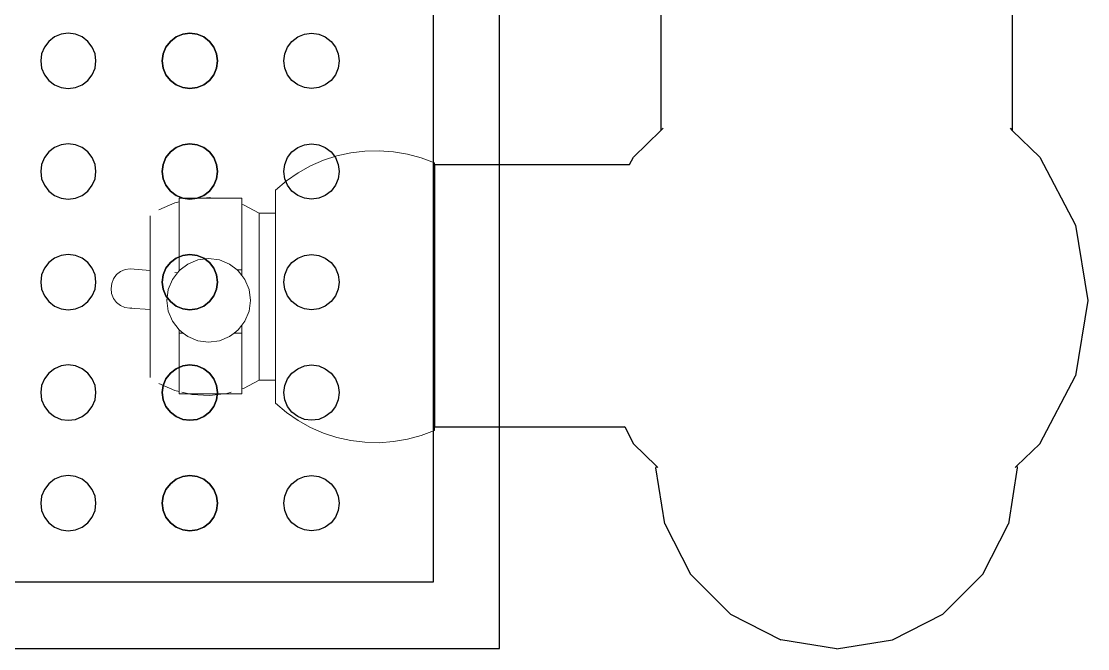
# Model space of a CAD drawing. Header units: millimetres. Extents: x 2562 to 7288, y 778 to 5635.
# Drawn here: x 5981.21 to 6000.51, y 1587.64 to 1598.99 of the extents above; entities that cross this region are included whole.
import ezdxf

# ---------------------------------------------------------------- set-up
doc = ezdxf.new("R2010")
doc.units = ezdxf.units.MM
for name, color, linetype in [('0-gnl-gor3', 252, 'Continuous'), ('2-tef-sabit', 251, 'Continuous'), ('IB- Bar Equipment', 7, 'Continuous')]:
    doc.layers.add(name, color=color, linetype=linetype)

# ---------------------------------------------------------------- blocks, each defined once
blk = doc.blocks.new('drip')
for p, q in [((68116.2, 2452.34), (68115.16, 2451.54)), ((68117.4, 2452.84), (68116.2, 2452.34)), ((68118.7, 2453.01), (68117.4, 2452.84)), ((68119.99, 2452.84), (68118.7, 2453.01)), ((68121.2, 2452.34), (68119.99, 2452.84)), ((68122.23, 2451.54), (68121.2, 2452.34)), ((68136.2, 2452.34), (68135.16, 2451.54)), ((68137.4, 2452.84), (68136.2, 2452.34)), ((68138.7, 2453.01), (68137.4, 2452.84)), ((68139.99, 2452.84), (68138.7, 2453.01)), ((68141.2, 2452.34), (68139.99, 2452.84)), ((68142.23, 2451.54), (68141.2, 2452.34)), ((68156.2, 2452.34), (68155.16, 2451.54)), ((68157.4, 2452.84), (68156.2, 2452.34)), ((68158.7, 2453.01), (68157.4, 2452.84)), ((68159.99, 2452.84), (68158.7, 2453.01)), ((68161.2, 2452.34), (68159.99, 2452.84)), ((68162.23, 2451.54), (68161.2, 2452.34)), ((68176.2, 2452.34), (68175.16, 2451.54)), ((68177.4, 2452.84), (68176.2, 2452.34)), ((68178.7, 2453.01), (68177.4, 2452.84)), ((68179.99, 2452.84), (68178.7, 2453.01)), ((68181.2, 2452.34), (68179.99, 2452.84)), ((68182.23, 2451.54), (68181.2, 2452.34)), ((68196.2, 2452.34), (68195.16, 2451.54)), ((68197.4, 2452.84), (68196.2, 2452.34)), ((68198.7, 2453.01), (68197.4, 2452.84)), ((68199.99, 2452.84), (68198.7, 2453.01)), ((68201.2, 2452.34), (68199.99, 2452.84)), ((68202.23, 2451.54), (68201.2, 2452.34)), ((68114.37, 2450.51), (68113.87, 2449.3)), ((68115.16, 2451.54), (68114.37, 2450.51)), ((68123.03, 2450.51), (68122.23, 2451.54)), ((68123.53, 2449.3), (68123.03, 2450.51)), ((68134.37, 2450.51), (68133.87, 2449.3)), ((68135.16, 2451.54), (68134.37, 2450.51)), ((68143.03, 2450.51), (68142.23, 2451.54)), ((68143.53, 2449.3), (68143.03, 2450.51)), ((68154.37, 2450.51), (68153.87, 2449.3)), ((68155.16, 2451.54), (68154.37, 2450.51)), ((68163.03, 2450.51), (68162.23, 2451.54)), ((68163.53, 2449.3), (68163.03, 2450.51)), ((68174.37, 2450.51), (68173.87, 2449.3)), ((68175.16, 2451.54), (68174.37, 2450.51)), ((68183.03, 2450.51), (68182.23, 2451.54)), ((68183.53, 2449.3), (68183.03, 2450.51)), ((68194.37, 2450.51), (68193.87, 2449.3)), ((68195.16, 2451.54), (68194.37, 2450.51)), ((68203.03, 2450.51), (68202.23, 2451.54)), ((68203.53, 2449.3), (68203.03, 2450.51)), ((68113.87, 2449.3), (68113.7, 2448.01)), ((68123.7, 2448.01), (68123.53, 2449.3)), ((68133.87, 2449.3), (68133.7, 2448.01)), ((68143.7, 2448.01), (68143.53, 2449.3)), ((68153.87, 2449.3), (68153.7, 2448.01)), ((68163.7, 2448.01), (68163.53, 2449.3)), ((68173.87, 2449.3), (68173.7, 2448.01)), ((68183.7, 2448.01), (68183.53, 2449.3)), ((68193.87, 2449.3), (68193.7, 2448.01)), ((68203.7, 2448.01), (68203.53, 2449.3)), ((68113.7, 2448.01), (68113.87, 2446.71)), ((68113.87, 2446.71), (68114.37, 2445.51)), ((68123.03, 2445.51), (68123.53, 2446.71)), ((68123.53, 2446.71), (68123.7, 2448.01)), ((68133.7, 2448.01), (68133.87, 2446.71)), ((68133.87, 2446.71), (68134.37, 2445.51)), ((68143.03, 2445.51), (68143.53, 2446.71)), ((68143.53, 2446.71), (68143.7, 2448.01)), ((68153.7, 2448.01), (68153.87, 2446.71)), ((68153.87, 2446.71), (68154.37, 2445.51)), ((68163.03, 2445.51), (68163.53, 2446.71)), ((68163.53, 2446.71), (68163.7, 2448.01)), ((68173.7, 2448.01), (68173.87, 2446.71)), ((68173.87, 2446.71), (68174.37, 2445.51)), ((68183.03, 2445.51), (68183.53, 2446.71)), ((68183.53, 2446.71), (68183.7, 2448.01)), ((68193.7, 2448.01), (68193.87, 2446.71)), ((68193.87, 2446.71), (68194.37, 2445.51)), ((68203.03, 2445.51), (68203.53, 2446.71)), ((68203.53, 2446.71), (68203.7, 2448.01)), ((68114.37, 2445.51), (68115.16, 2444.47)), ((68122.23, 2444.47), (68123.03, 2445.51)), ((68134.37, 2445.51), (68135.16, 2444.47)), ((68142.23, 2444.47), (68143.03, 2445.51)), ((68154.37, 2445.51), (68155.16, 2444.47)), ((68162.23, 2444.47), (68163.03, 2445.51)), ((68174.37, 2445.51), (68175.16, 2444.47)), ((68182.23, 2444.47), (68183.03, 2445.51)), ((68194.37, 2445.51), (68195.16, 2444.47)), ((68202.23, 2444.47), (68203.03, 2445.51)), ((68115.16, 2444.47), (68116.2, 2443.68)), ((68116.2, 2443.68), (68117.4, 2443.18)), ((68117.4, 2443.18), (68118.7, 2443.01)), ((68118.7, 2443.01), (68119.99, 2443.18)), ((68119.99, 2443.18), (68121.2, 2443.68)), ((68121.2, 2443.68), (68122.23, 2444.47)), ((68135.16, 2444.47), (68136.2, 2443.68)), ((68136.2, 2443.68), (68137.4, 2443.18)), ((68137.4, 2443.18), (68138.7, 2443.01)), ((68138.7, 2443.01), (68139.99, 2443.18)), ((68139.99, 2443.18), (68141.2, 2443.68)), ((68141.2, 2443.68), (68142.23, 2444.47)), ((68155.16, 2444.47), (68156.2, 2443.68)), ((68156.2, 2443.68), (68157.4, 2443.18)), ((68157.4, 2443.18), (68158.7, 2443.01)), ((68158.7, 2443.01), (68159.99, 2443.18)), ((68159.99, 2443.18), (68161.2, 2443.68)), ((68161.2, 2443.68), (68162.23, 2444.47)), ((68175.16, 2444.47), (68176.2, 2443.68)), ((68176.2, 2443.68), (68177.4, 2443.18)), ((68177.4, 2443.18), (68178.7, 2443.01)), ((68178.7, 2443.01), (68179.99, 2443.18)), ((68179.99, 2443.18), (68181.2, 2443.68)), ((68181.2, 2443.68), (68182.23, 2444.47)), ((68195.16, 2444.47), (68196.2, 2443.68)), ((68196.2, 2443.68), (68197.4, 2443.18)), ((68197.4, 2443.18), (68198.7, 2443.01)), ((68198.7, 2443.01), (68199.99, 2443.18)), ((68199.99, 2443.18), (68201.2, 2443.68)), ((68201.2, 2443.68), (68202.23, 2444.47)), ((68118.7, 2431.01), (68117.4, 2430.84)), ((68117.4, 2430.84), (68118.7, 2431.01)), ((68119.99, 2430.84), (68118.7, 2431.01)), ((68118.7, 2431.01), (68119.99, 2430.84)), ((68138.7, 2431.01), (68137.4, 2430.84)), ((68137.4, 2430.84), (68138.7, 2431.01)), ((68139.99, 2430.84), (68138.7, 2431.01)), ((68138.7, 2431.01), (68139.99, 2430.84)), ((68158.7, 2431.01), (68157.4, 2430.84)), ((68157.4, 2430.84), (68158.7, 2431.01)), ((68159.99, 2430.84), (68158.7, 2431.01)), ((68158.7, 2431.01), (68159.99, 2430.84)), ((68178.7, 2431.01), (68177.4, 2430.84)), ((68177.4, 2430.84), (68178.7, 2431.01)), ((68179.99, 2430.84), (68178.7, 2431.01)), ((68178.7, 2431.01), (68179.99, 2430.84)), ((68198.7, 2431.01), (68197.4, 2430.84)), ((68197.4, 2430.84), (68198.7, 2431.01)), ((68199.99, 2430.84), (68198.7, 2431.01)), ((68198.7, 2431.01), (68199.99, 2430.84)), ((68115.16, 2429.54), (68114.37, 2428.51)), ((68114.37, 2428.51), (68115.16, 2429.54)), ((68116.2, 2430.34), (68115.16, 2429.54)), ((68115.16, 2429.54), (68116.2, 2430.34)), ((68117.4, 2430.84), (68116.2, 2430.34)), ((68116.2, 2430.34), (68117.4, 2430.84)), ((68121.2, 2430.34), (68119.99, 2430.84)), ((68119.99, 2430.84), (68121.2, 2430.34)), ((68122.23, 2429.54), (68121.2, 2430.34)), ((68121.2, 2430.34), (68122.23, 2429.54)), ((68123.03, 2428.51), (68122.23, 2429.54)), ((68122.23, 2429.54), (68123.03, 2428.51)), ((68135.16, 2429.54), (68134.37, 2428.51)), ((68134.37, 2428.51), (68135.16, 2429.54)), ((68136.2, 2430.34), (68135.16, 2429.54)), ((68135.16, 2429.54), (68136.2, 2430.34)), ((68137.4, 2430.84), (68136.2, 2430.34)), ((68136.2, 2430.34), (68137.4, 2430.84)), ((68141.2, 2430.34), (68139.99, 2430.84)), ((68139.99, 2430.84), (68141.2, 2430.34)), ((68142.23, 2429.54), (68141.2, 2430.34)), ((68141.2, 2430.34), (68142.23, 2429.54)), ((68143.03, 2428.51), (68142.23, 2429.54)), ((68142.23, 2429.54), (68143.03, 2428.51)), ((68155.16, 2429.54), (68154.37, 2428.51)), ((68154.37, 2428.51), (68155.16, 2429.54)), ((68156.2, 2430.34), (68155.16, 2429.54)), ((68155.16, 2429.54), (68156.2, 2430.34)), ((68157.4, 2430.84), (68156.2, 2430.34)), ((68156.2, 2430.34), (68157.4, 2430.84)), ((68161.2, 2430.34), (68159.99, 2430.84)), ((68159.99, 2430.84), (68161.2, 2430.34)), ((68162.23, 2429.54), (68161.2, 2430.34)), ((68161.2, 2430.34), (68162.23, 2429.54)), ((68163.03, 2428.51), (68162.23, 2429.54)), ((68162.23, 2429.54), (68163.03, 2428.51)), ((68175.16, 2429.54), (68174.37, 2428.51)), ((68174.37, 2428.51), (68175.16, 2429.54)), ((68176.2, 2430.34), (68175.16, 2429.54)), ((68175.16, 2429.54), (68176.2, 2430.34)), ((68177.4, 2430.84), (68176.2, 2430.34)), ((68176.2, 2430.34), (68177.4, 2430.84)), ((68181.2, 2430.34), (68179.99, 2430.84)), ((68179.99, 2430.84), (68181.2, 2430.34)), ((68182.23, 2429.54), (68181.2, 2430.34)), ((68181.2, 2430.34), (68182.23, 2429.54)), ((68183.03, 2428.51), (68182.23, 2429.54)), ((68182.23, 2429.54), (68183.03, 2428.51)), ((68195.16, 2429.54), (68194.37, 2428.51)), ((68194.37, 2428.51), (68195.16, 2429.54)), ((68196.2, 2430.34), (68195.16, 2429.54)), ((68195.16, 2429.54), (68196.2, 2430.34)), ((68197.4, 2430.84), (68196.2, 2430.34)), ((68196.2, 2430.34), (68197.4, 2430.84)), ((68201.2, 2430.34), (68199.99, 2430.84)), ((68199.99, 2430.84), (68201.2, 2430.34)), ((68202.23, 2429.54), (68201.2, 2430.34)), ((68201.2, 2430.34), (68202.23, 2429.54)), ((68203.03, 2428.51), (68202.23, 2429.54)), ((68202.23, 2429.54), (68203.03, 2428.51)), ((68113.87, 2427.3), (68113.7, 2426.01)), ((68113.7, 2426.01), (68113.87, 2427.3)), ((68114.37, 2428.51), (68113.87, 2427.3)), ((68113.87, 2427.3), (68114.37, 2428.51)), ((68123.53, 2427.3), (68123.03, 2428.51)), ((68123.03, 2428.51), (68123.53, 2427.3)), ((68123.7, 2426.01), (68123.53, 2427.3)), ((68123.53, 2427.3), (68123.7, 2426.01)), ((68133.87, 2427.3), (68133.7, 2426.01)), ((68133.7, 2426.01), (68133.87, 2427.3)), ((68134.37, 2428.51), (68133.87, 2427.3)), ((68133.87, 2427.3), (68134.37, 2428.51)), ((68143.53, 2427.3), (68143.03, 2428.51)), ((68143.03, 2428.51), (68143.53, 2427.3)), ((68143.7, 2426.01), (68143.53, 2427.3)), ((68143.53, 2427.3), (68143.7, 2426.01)), ((68153.87, 2427.3), (68153.7, 2426.01)), ((68153.7, 2426.01), (68153.87, 2427.3)), ((68154.37, 2428.51), (68153.87, 2427.3)), ((68153.87, 2427.3), (68154.37, 2428.51)), ((68163.53, 2427.3), (68163.03, 2428.51)), ((68163.03, 2428.51), (68163.53, 2427.3)), ((68163.7, 2426.01), (68163.53, 2427.3)), ((68163.53, 2427.3), (68163.7, 2426.01)), ((68173.87, 2427.3), (68173.7, 2426.01)), ((68173.7, 2426.01), (68173.87, 2427.3)), ((68174.37, 2428.51), (68173.87, 2427.3)), ((68173.87, 2427.3), (68174.37, 2428.51)), ((68183.53, 2427.3), (68183.03, 2428.51)), ((68183.03, 2428.51), (68183.53, 2427.3)), ((68183.7, 2426.01), (68183.53, 2427.3)), ((68183.53, 2427.3), (68183.7, 2426.01)), ((68193.87, 2427.3), (68193.7, 2426.01)), ((68193.7, 2426.01), (68193.87, 2427.3)), ((68194.37, 2428.51), (68193.87, 2427.3)), ((68193.87, 2427.3), (68194.37, 2428.51)), ((68203.53, 2427.3), (68203.03, 2428.51)), ((68203.03, 2428.51), (68203.53, 2427.3)), ((68203.7, 2426.01), (68203.53, 2427.3)), ((68203.53, 2427.3), (68203.7, 2426.01)), ((68113.7, 2426.01), (68113.87, 2424.71)), ((68113.87, 2424.71), (68113.7, 2426.01)), ((68123.53, 2424.71), (68123.7, 2426.01)), ((68123.7, 2426.01), (68123.53, 2424.71)), ((68133.7, 2426.01), (68133.87, 2424.71)), ((68133.87, 2424.71), (68133.7, 2426.01)), ((68143.53, 2424.71), (68143.7, 2426.01)), ((68143.7, 2426.01), (68143.53, 2424.71)), ((68153.7, 2426.01), (68153.87, 2424.71)), ((68153.87, 2424.71), (68153.7, 2426.01)), ((68163.53, 2424.71), (68163.7, 2426.01)), ((68163.7, 2426.01), (68163.53, 2424.71)), ((68173.7, 2426.01), (68173.87, 2424.71)), ((68173.87, 2424.71), (68173.7, 2426.01)), ((68183.53, 2424.71), (68183.7, 2426.01)), ((68183.7, 2426.01), (68183.53, 2424.71)), ((68193.7, 2426.01), (68193.87, 2424.71)), ((68193.87, 2424.71), (68193.7, 2426.01)), ((68203.53, 2424.71), (68203.7, 2426.01)), ((68203.7, 2426.01), (68203.53, 2424.71)), ((68113.87, 2424.71), (68114.37, 2423.51)), ((68114.37, 2423.51), (68113.87, 2424.71)), ((68114.37, 2423.51), (68115.16, 2422.47)), ((68115.16, 2422.47), (68114.37, 2423.51)), ((68122.23, 2422.47), (68123.03, 2423.51)), ((68123.03, 2423.51), (68122.23, 2422.47)), ((68123.03, 2423.51), (68123.53, 2424.71)), ((68123.53, 2424.71), (68123.03, 2423.51)), ((68133.87, 2424.71), (68134.37, 2423.51)), ((68134.37, 2423.51), (68133.87, 2424.71)), ((68134.37, 2423.51), (68135.16, 2422.47)), ((68135.16, 2422.47), (68134.37, 2423.51)), ((68142.23, 2422.47), (68143.03, 2423.51)), ((68143.03, 2423.51), (68142.23, 2422.47)), ((68143.03, 2423.51), (68143.53, 2424.71)), ((68143.53, 2424.71), (68143.03, 2423.51)), ((68153.87, 2424.71), (68154.37, 2423.51)), ((68154.37, 2423.51), (68153.87, 2424.71)), ((68154.37, 2423.51), (68155.16, 2422.47)), ((68155.16, 2422.47), (68154.37, 2423.51)), ((68162.23, 2422.47), (68163.03, 2423.51)), ((68163.03, 2423.51), (68162.23, 2422.47)), ((68163.03, 2423.51), (68163.53, 2424.71)), ((68163.53, 2424.71), (68163.03, 2423.51)), ((68173.87, 2424.71), (68174.37, 2423.51)), ((68174.37, 2423.51), (68173.87, 2424.71)), ((68174.37, 2423.51), (68175.16, 2422.47)), ((68175.16, 2422.47), (68174.37, 2423.51)), ((68182.23, 2422.47), (68183.03, 2423.51)), ((68183.03, 2423.51), (68182.23, 2422.47)), ((68183.03, 2423.51), (68183.53, 2424.71)), ((68183.53, 2424.71), (68183.03, 2423.51)), ((68193.87, 2424.71), (68194.37, 2423.51)), ((68194.37, 2423.51), (68193.87, 2424.71)), ((68194.37, 2423.51), (68195.16, 2422.47)), ((68195.16, 2422.47), (68194.37, 2423.51)), ((68202.23, 2422.47), (68203.03, 2423.51)), ((68203.03, 2423.51), (68202.23, 2422.47)), ((68203.03, 2423.51), (68203.53, 2424.71)), ((68203.53, 2424.71), (68203.03, 2423.51)), ((68115.16, 2422.47), (68116.2, 2421.68)), ((68116.2, 2421.68), (68115.16, 2422.47)), ((68116.2, 2421.68), (68117.4, 2421.18)), ((68117.4, 2421.18), (68116.2, 2421.68)), ((68119.99, 2421.18), (68121.2, 2421.68)), ((68121.2, 2421.68), (68119.99, 2421.18)), ((68121.2, 2421.68), (68122.23, 2422.47)), ((68122.23, 2422.47), (68121.2, 2421.68)), ((68135.16, 2422.47), (68136.2, 2421.68)), ((68136.2, 2421.68), (68135.16, 2422.47)), ((68136.2, 2421.68), (68137.4, 2421.18)), ((68137.4, 2421.18), (68136.2, 2421.68)), ((68139.99, 2421.18), (68141.2, 2421.68)), ((68141.2, 2421.68), (68139.99, 2421.18)), ((68141.2, 2421.68), (68142.23, 2422.47)), ((68142.23, 2422.47), (68141.2, 2421.68)), ((68155.16, 2422.47), (68156.2, 2421.68)), ((68156.2, 2421.68), (68155.16, 2422.47)), ((68156.2, 2421.68), (68157.4, 2421.18)), ((68157.4, 2421.18), (68156.2, 2421.68)), ((68159.99, 2421.18), (68161.2, 2421.68)), ((68161.2, 2421.68), (68159.99, 2421.18)), ((68161.2, 2421.68), (68162.23, 2422.47)), ((68162.23, 2422.47), (68161.2, 2421.68)), ((68175.16, 2422.47), (68176.2, 2421.68)), ((68176.2, 2421.68), (68175.16, 2422.47)), ((68176.2, 2421.68), (68177.4, 2421.18)), ((68177.4, 2421.18), (68176.2, 2421.68)), ((68179.99, 2421.18), (68181.2, 2421.68)), ((68181.2, 2421.68), (68179.99, 2421.18)), ((68181.2, 2421.68), (68182.23, 2422.47)), ((68182.23, 2422.47), (68181.2, 2421.68)), ((68195.16, 2422.47), (68196.2, 2421.68)), ((68196.2, 2421.68), (68195.16, 2422.47)), ((68196.2, 2421.68), (68197.4, 2421.18)), ((68197.4, 2421.18), (68196.2, 2421.68)), ((68199.99, 2421.18), (68201.2, 2421.68)), ((68201.2, 2421.68), (68199.99, 2421.18)), ((68201.2, 2421.68), (68202.23, 2422.47)), ((68202.23, 2422.47), (68201.2, 2421.68)), ((68117.4, 2421.18), (68118.7, 2421.01)), ((68118.7, 2421.01), (68117.4, 2421.18)), ((68118.7, 2421.01), (68119.99, 2421.18)), ((68119.99, 2421.18), (68118.7, 2421.01)), ((68137.4, 2421.18), (68138.7, 2421.01)), ((68138.7, 2421.01), (68137.4, 2421.18)), ((68138.7, 2421.01), (68139.99, 2421.18)), ((68139.99, 2421.18), (68138.7, 2421.01)), ((68157.4, 2421.18), (68158.7, 2421.01)), ((68158.7, 2421.01), (68157.4, 2421.18)), ((68158.7, 2421.01), (68159.99, 2421.18)), ((68159.99, 2421.18), (68158.7, 2421.01)), ((68177.4, 2421.18), (68178.7, 2421.01)), ((68178.7, 2421.01), (68177.4, 2421.18)), ((68178.7, 2421.01), (68179.99, 2421.18)), ((68179.99, 2421.18), (68178.7, 2421.01)), ((68197.4, 2421.18), (68198.7, 2421.01)), ((68198.7, 2421.01), (68197.4, 2421.18)), ((68198.7, 2421.01), (68199.99, 2421.18)), ((68199.99, 2421.18), (68198.7, 2421.01)), ((68115.16, 2407.54), (68116.2, 2408.34)), ((68116.2, 2408.34), (68117.4, 2408.84)), ((68117.4, 2408.84), (68118.7, 2409.01)), ((68118.7, 2409.01), (68119.99, 2408.84)), ((68119.99, 2408.84), (68121.2, 2408.34)), ((68121.2, 2408.34), (68122.23, 2407.54)), ((68135.16, 2407.54), (68136.2, 2408.34)), ((68136.2, 2408.34), (68137.4, 2408.84)), ((68137.4, 2408.84), (68138.7, 2409.01)), ((68138.7, 2409.01), (68139.99, 2408.84)), ((68139.99, 2408.84), (68141.2, 2408.34)), ((68141.2, 2408.34), (68142.23, 2407.54)), ((68155.16, 2407.54), (68156.2, 2408.34)), ((68156.2, 2408.34), (68157.4, 2408.84)), ((68157.4, 2408.84), (68158.7, 2409.01)), ((68158.7, 2409.01), (68159.99, 2408.84)), ((68159.99, 2408.84), (68161.2, 2408.34)), ((68161.2, 2408.34), (68162.23, 2407.54)), ((68175.16, 2407.54), (68176.2, 2408.34)), ((68176.2, 2408.34), (68177.4, 2408.84)), ((68177.4, 2408.84), (68178.7, 2409.01)), ((68178.7, 2409.01), (68179.99, 2408.84)), ((68179.99, 2408.84), (68181.2, 2408.34)), ((68181.2, 2408.34), (68182.23, 2407.54)), ((68195.16, 2407.54), (68196.2, 2408.34)), ((68196.2, 2408.34), (68197.4, 2408.84)), ((68197.4, 2408.84), (68198.7, 2409.01)), ((68198.7, 2409.01), (68199.99, 2408.84)), ((68199.99, 2408.84), (68201.2, 2408.34)), ((68201.2, 2408.34), (68202.23, 2407.54)), ((68113.87, 2405.3), (68114.37, 2406.51)), ((68114.37, 2406.51), (68115.16, 2407.54)), ((68122.23, 2407.54), (68123.03, 2406.51)), ((68123.03, 2406.51), (68123.53, 2405.3)), ((68133.87, 2405.3), (68134.37, 2406.51)), ((68134.37, 2406.51), (68135.16, 2407.54)), ((68142.23, 2407.54), (68143.03, 2406.51)), ((68143.03, 2406.51), (68143.53, 2405.3)), ((68153.87, 2405.3), (68154.37, 2406.51)), ((68154.37, 2406.51), (68155.16, 2407.54)), ((68162.23, 2407.54), (68163.03, 2406.51)), ((68163.03, 2406.51), (68163.53, 2405.3)), ((68173.87, 2405.3), (68174.37, 2406.51)), ((68174.37, 2406.51), (68175.16, 2407.54)), ((68182.23, 2407.54), (68183.03, 2406.51)), ((68183.03, 2406.51), (68183.53, 2405.3)), ((68193.87, 2405.3), (68194.37, 2406.51)), ((68194.37, 2406.51), (68195.16, 2407.54)), ((68202.23, 2407.54), (68203.03, 2406.51)), ((68203.03, 2406.51), (68203.53, 2405.3)), ((68113.7, 2404.01), (68113.87, 2405.3)), ((68113.87, 2402.71), (68113.7, 2404.01)), ((68123.53, 2405.3), (68123.7, 2404.01)), ((68123.7, 2404.01), (68123.53, 2402.71)), ((68133.7, 2404.01), (68133.87, 2405.3)), ((68133.87, 2402.71), (68133.7, 2404.01)), ((68143.53, 2405.3), (68143.7, 2404.01)), ((68143.7, 2404.01), (68143.53, 2402.71)), ((68153.7, 2404.01), (68153.87, 2405.3)), ((68153.87, 2402.71), (68153.7, 2404.01)), ((68163.53, 2405.3), (68163.7, 2404.01)), ((68163.7, 2404.01), (68163.53, 2402.71)), ((68173.7, 2404.01), (68173.87, 2405.3)), ((68173.87, 2402.71), (68173.7, 2404.01)), ((68183.53, 2405.3), (68183.7, 2404.01)), ((68183.7, 2404.01), (68183.53, 2402.71)), ((68193.7, 2404.01), (68193.87, 2405.3)), ((68193.87, 2402.71), (68193.7, 2404.01)), ((68203.53, 2405.3), (68203.7, 2404.01)), ((68203.7, 2404.01), (68203.53, 2402.71)), ((68114.37, 2401.51), (68113.87, 2402.71)), ((68123.53, 2402.71), (68123.03, 2401.51)), ((68134.37, 2401.51), (68133.87, 2402.71)), ((68143.53, 2402.71), (68143.03, 2401.51)), ((68154.37, 2401.51), (68153.87, 2402.71)), ((68163.53, 2402.71), (68163.03, 2401.51)), ((68174.37, 2401.51), (68173.87, 2402.71)), ((68183.53, 2402.71), (68183.03, 2401.51)), ((68194.37, 2401.51), (68193.87, 2402.71)), ((68203.53, 2402.71), (68203.03, 2401.51)), ((68115.16, 2400.47), (68114.37, 2401.51)), ((68116.2, 2399.68), (68115.16, 2400.47)), ((68122.23, 2400.47), (68121.2, 2399.68)), ((68123.03, 2401.51), (68122.23, 2400.47)), ((68135.16, 2400.47), (68134.37, 2401.51)), ((68136.2, 2399.68), (68135.16, 2400.47)), ((68142.23, 2400.47), (68141.2, 2399.68)), ((68143.03, 2401.51), (68142.23, 2400.47)), ((68155.16, 2400.47), (68154.37, 2401.51)), ((68156.2, 2399.68), (68155.16, 2400.47)), ((68162.23, 2400.47), (68161.2, 2399.68)), ((68163.03, 2401.51), (68162.23, 2400.47)), ((68175.16, 2400.47), (68174.37, 2401.51)), ((68176.2, 2399.68), (68175.16, 2400.47)), ((68182.23, 2400.47), (68181.2, 2399.68)), ((68183.03, 2401.51), (68182.23, 2400.47)), ((68195.16, 2400.47), (68194.37, 2401.51)), ((68196.2, 2399.68), (68195.16, 2400.47)), ((68202.23, 2400.47), (68201.2, 2399.68)), ((68203.03, 2401.51), (68202.23, 2400.47)), ((68117.4, 2399.18), (68116.2, 2399.68)), ((68118.7, 2399.01), (68117.4, 2399.18)), ((68119.99, 2399.18), (68118.7, 2399.01)), ((68121.2, 2399.68), (68119.99, 2399.18)), ((68137.4, 2399.18), (68136.2, 2399.68)), ((68138.7, 2399.01), (68137.4, 2399.18)), ((68139.99, 2399.18), (68138.7, 2399.01)), ((68141.2, 2399.68), (68139.99, 2399.18)), ((68157.4, 2399.18), (68156.2, 2399.68)), ((68158.7, 2399.01), (68157.4, 2399.18)), ((68159.99, 2399.18), (68158.7, 2399.01)), ((68161.2, 2399.68), (68159.99, 2399.18)), ((68177.4, 2399.18), (68176.2, 2399.68)), ((68178.7, 2399.01), (68177.4, 2399.18)), ((68179.99, 2399.18), (68178.7, 2399.01)), ((68181.2, 2399.68), (68179.99, 2399.18)), ((68197.4, 2399.18), (68196.2, 2399.68)), ((68198.7, 2399.01), (68197.4, 2399.18)), ((68199.99, 2399.18), (68198.7, 2399.01)), ((68201.2, 2399.68), (68199.99, 2399.18))]:
    blk.add_line(p, q)
at = {"layer": 'IB- Bar Equipment'}
for p, q in [((68092.4, 2570.01), (68092.4, 2370.01)), ((68104.4, 2382.01), (68104.4, 2558.01)), ((68680.4, 2382.01), (68104.4, 2382.01)), ((68092.4, 2370.01), (68692.4, 2370.01))]:
    blk.add_line(p, q, dxfattribs=at)
blk = doc.blocks.new('BEER FONT')
for p, q in [((-237, 136.68), (-250.63, 134.45)), ((-223.37, 134.45), (-237, 136.68)), ((-262.93, 128), (-250.63, 134.45)), ((-211.07, 128), (-223.37, 134.45)), ((-266.93, 123.87), (-262.93, 128)), ((-206.26, 123.04), (-211.07, 128)), ((-267.31, 123.93), (-277.41, 122.33)), ((-266.93, 123.87), (-267.31, 123.93)), ((-267.21, 123.58), (-266.93, 123.87)), ((-286.52, 117.69), (-277.41, 122.33)), ((-129.69, 123.04), (-206.26, 123.04)), ((-205.87, 122.64), (-206.26, 123.04)), ((-293.76, 110.46), (-286.52, 117.69)), ((-298.4, 101.34), (-293.76, 110.46)), ((-300, 91.24), (-298.4, 101.34)), ((-300, 91.24), (-298.4, 81.14)), ((-293.76, 72.03), (-298.4, 81.14)), ((-286.52, 64.8), (-293.76, 72.03)), ((-277.41, 60.15), (-286.52, 64.8)), ((-277.41, 60.15), (-267.31, 58.55)), ((-206.26, 59.44), (-205.87, 59.84)), ((-266.93, 58.61), (-267.31, 58.55)), ((-266.93, 58.61), (-267.21, 58.9)), ((-262.93, 54.49), (-266.93, 58.61)), ((-211.07, 54.49), (-206.26, 59.44)), ((-129.69, 59.44), (-206.26, 59.44)), ((-259.9, 52.9), (-262.93, 54.49)), ((-212.43, 53.77), (-211.07, 54.49)), ((-259.9, 18.47), (-259.9, 52.9)), ((-259.84, 52.87), (-259.9, 52.9)), ((-212.48, 53.75), (-212.43, 53.77)), ((-212.43, 18.47), (-212.43, 53.77)), ((-212.43, 18.47), (-259.9, 18.47))]:
    blk.add_line(p, q)
at = {"color": 54, "lineweight": 9}
for p, q in [((-261.44, 16.07), (-260.53, 18.47)), ((-259.9, 18.47), (-260.53, 18.47)), ((-212.13, 18.47), (-212.43, 18.47)), ((-211.22, 16.07), (-212.13, 18.47)), ((-262.12, 13.59), (-261.44, 16.07)), ((-210.55, 13.59), (-211.22, 16.07)), ((-262.55, 11.05), (-262.12, 13.59)), ((-210.11, 11.05), (-210.55, 13.59)), ((-262.74, 8.49), (-262.55, 11.05)), ((-209.93, 8.49), (-210.11, 11.05)), ((-262.67, 5.91), (-262.74, 8.49)), ((-209.99, 5.91), (-209.93, 8.49)), ((-262.36, 3.36), (-262.67, 5.91)), ((-210.31, 3.36), (-209.99, 5.91)), ((-261.8, 0.85), (-262.36, 3.36)), ((-210.86, 0.85), (-210.31, 3.36)), ((-261, -1.59), (-261.8, 0.85)), ((-211.66, -1.59), (-210.86, 0.85)), ((-259.97, -3.95), (-261, -1.59)), ((-212.69, -3.95), (-211.66, -1.59)), ((-258.72, -6.19), (-259.97, -3.95)), ((-213.94, -6.19), (-212.69, -3.95)), ((-257.26, -8.31), (-258.72, -6.19)), ((-215.41, -8.31), (-213.94, -6.19)), ((-255.6, -10.27), (-257.26, -8.31)), ((-217.07, -10.27), (-215.41, -8.31)), ((-255.6, -10.27), (-251.46, -10.27)), ((-251.46, -10.27), (-251.46, -13.22)), ((-221.2, -10.27), (-251.46, -10.27)), ((-221.2, -10.27), (-221.2, -13.22)), ((-221.2, -10.27), (-217.07, -10.27)), ((-251.46, -13.22), (-252.92, -16.04)), ((-221.2, -13.22), (-251.46, -13.22)), ((-236.46, -13.22), (-236.33, -13.22)), ((-236.33, -13.22), (-236.36, -13.22)), ((-236.25, -13.22), (-236.33, -13.22)), ((-236.33, -13.22), (-236.24, -13.22)), ((-236.33, -13.22), (-236.21, -13.22)), ((-236.22, -13.22), (-236.25, -13.22)), ((-221.2, -13.22), (-219.74, -16.04)), ((-240.78, -15.81), (-238.96, -15.06)), ((-238.96, -15.06), (-237, -14.8)), ((-237, -14.8), (-235.04, -15.06)), ((-235.04, -15.06), (-233.22, -15.81)), ((-253.02, -16.37), (-253.91, -16.37)), ((-253.91, -19.64), (-253.91, -16.37)), ((-252.92, -16.04), (-253.02, -16.37)), ((-242.91, -16.37), (-253.02, -16.37)), ((-242.91, -17.74), (-242.91, -16.37)), ((-241.51, -16.37), (-242.91, -16.37)), ((-242.91, -17.74), (-242.35, -17.02)), ((-242.35, -17.02), (-241.51, -16.37)), ((-241.51, -16.37), (-240.78, -15.81)), ((-233.22, -15.81), (-232.49, -16.37)), ((-232.49, -16.37), (-231.65, -17.02)), ((-232.49, -16.37), (-231.49, -16.37)), ((-231.65, -17.02), (-231.49, -17.22)), ((-231.49, -17.22), (-231.49, -16.37)), ((-231.49, -16.37), (-219.64, -16.37)), ((-231.49, -17.22), (-230.44, -18.58)), ((-219.74, -16.04), (-219.64, -16.37)), ((-218.49, -16.37), (-219.64, -16.37)), ((-218.49, -21.68), (-218.49, -16.37)), ((-253.6, -18.28), (-253.84, -19.07)), ((-244.31, -20.41), (-243.56, -18.58)), ((-243.56, -18.58), (-242.91, -17.74)), ((-230.44, -18.58), (-229.69, -20.41)), ((-253.91, -19.64), (-254.22, -22.23)), ((-253.91, -25.91), (-253.91, -19.64)), ((-244.57, -22.37), (-244.31, -20.41)), ((-229.69, -20.41), (-229.43, -22.37)), ((-254.22, -22.23), (-254.03, -25.41)), ((-244.31, -24.33), (-244.57, -22.37)), ((-229.43, -22.37), (-229.69, -24.33)), ((-218.49, -21.68), (-218.42, -22.23)), ((-218.49, -23.36), (-218.49, -21.68)), ((-218.42, -22.23), (-218.49, -23.36)), ((-243.56, -26.15), (-244.31, -24.33)), ((-229.69, -24.33), (-230.44, -26.15)), ((-218.49, -23.36), (-218.49, -27.72)), ((-253.91, -25.91), (-254.03, -25.41)), ((-253.91, -25.91), (-253.91, -27.72)), ((-253.6, -27.2), (-253.84, -26.2)), ((-242.91, -26.99), (-243.56, -26.15)), ((-242.91, -27.72), (-242.91, -26.99)), ((-242.35, -27.72), (-242.91, -26.99)), ((-230.44, -26.15), (-231.49, -27.51)), ((-253.47, -27.72), (-253.91, -27.72)), ((-253.29, -28.49), (-253.47, -27.72)), ((-253.47, -27.72), (-242.91, -27.72)), ((-253.29, -28.49), (-252.01, -31.4)), ((-242.91, -27.72), (-242.65, -27.72)), ((-242.65, -27.72), (-242.35, -27.72)), ((-240.78, -28.92), (-242.35, -27.72)), ((-238.96, -29.68), (-240.78, -28.92)), ((-233.22, -28.92), (-235.04, -29.68)), ((-232, -27.99), (-233.22, -28.92)), ((-231.65, -27.72), (-232, -27.99)), ((-231.96, -28.49), (-232, -27.99)), ((-231.49, -27.51), (-231.65, -27.72)), ((-231.65, -27.72), (-231.49, -27.72)), ((-231.49, -27.72), (-231.49, -27.51)), ((-231.49, -27.72), (-219.17, -27.72)), ((-219.36, -28.49), (-220.65, -31.4)), ((-219.17, -27.72), (-219.36, -28.49)), ((-218.49, -27.72), (-219.17, -27.72)), ((-237, -29.94), (-238.96, -29.68)), ((-235.04, -29.68), (-237, -29.94)), ((-238.63, -32.94), (-250.97, -32.94)), ((-238.41, -36.62), (-238.63, -32.94)), ((-238.63, -32.94), (-231.6, -32.94)), ((-231.3, -36.6), (-231.6, -32.94)), ((-221.7, -32.94), (-231.6, -32.94)), ((-238.41, -36.62), (-238.36, -36.29)), ((-238.29, -37.51), (-238.41, -36.62)), ((-231.3, -36.6), (-231.42, -37.49)), ((-237.94, -38.33), (-238.29, -37.51)), ((-237.37, -39.04), (-237.94, -38.33)), ((-231.78, -38.31), (-232.34, -39.02)), ((-231.42, -37.49), (-231.78, -38.31)), ((-236.64, -39.58), (-237.37, -39.04)), ((-235.78, -39.92), (-236.64, -39.58)), ((-234.86, -40.03), (-235.78, -39.92)), ((-233.94, -39.91), (-234.86, -40.03)), ((-233.08, -39.57), (-233.94, -39.91)), ((-232.34, -39.02), (-233.08, -39.57))]:
    blk.add_line(p, q, dxfattribs=at)
blk = doc.blocks.new('DELIUNIT')
at = {"layer": '0-gnl-gor3', "xscale": -0.1, "yscale": 0.1, "zscale": 0.1}
blk.add_blockref('BEER FONT', (-172.042, 102.986), dxfattribs=at)
blk.add_blockref('BEER FONT', (-172.042, 102.986), dxfattribs=at)
at = {"layer": '0-gnl-gor3', "xscale": 0.1, "yscale": 0.1, "zscale": 0.1, "rotation": 180}
blk.add_blockref('drip', (6667.197, 343.011), dxfattribs=at)

msp = doc.modelspace()

# ---------------------------------------------------------------- block references
at = {"layer": '2-tef-sabit', "rotation": 270}
msp.add_blockref('DELIUNIT', (5883.854, 1445.602), dxfattribs=at)

doc.saveas('drawing.dxf')
